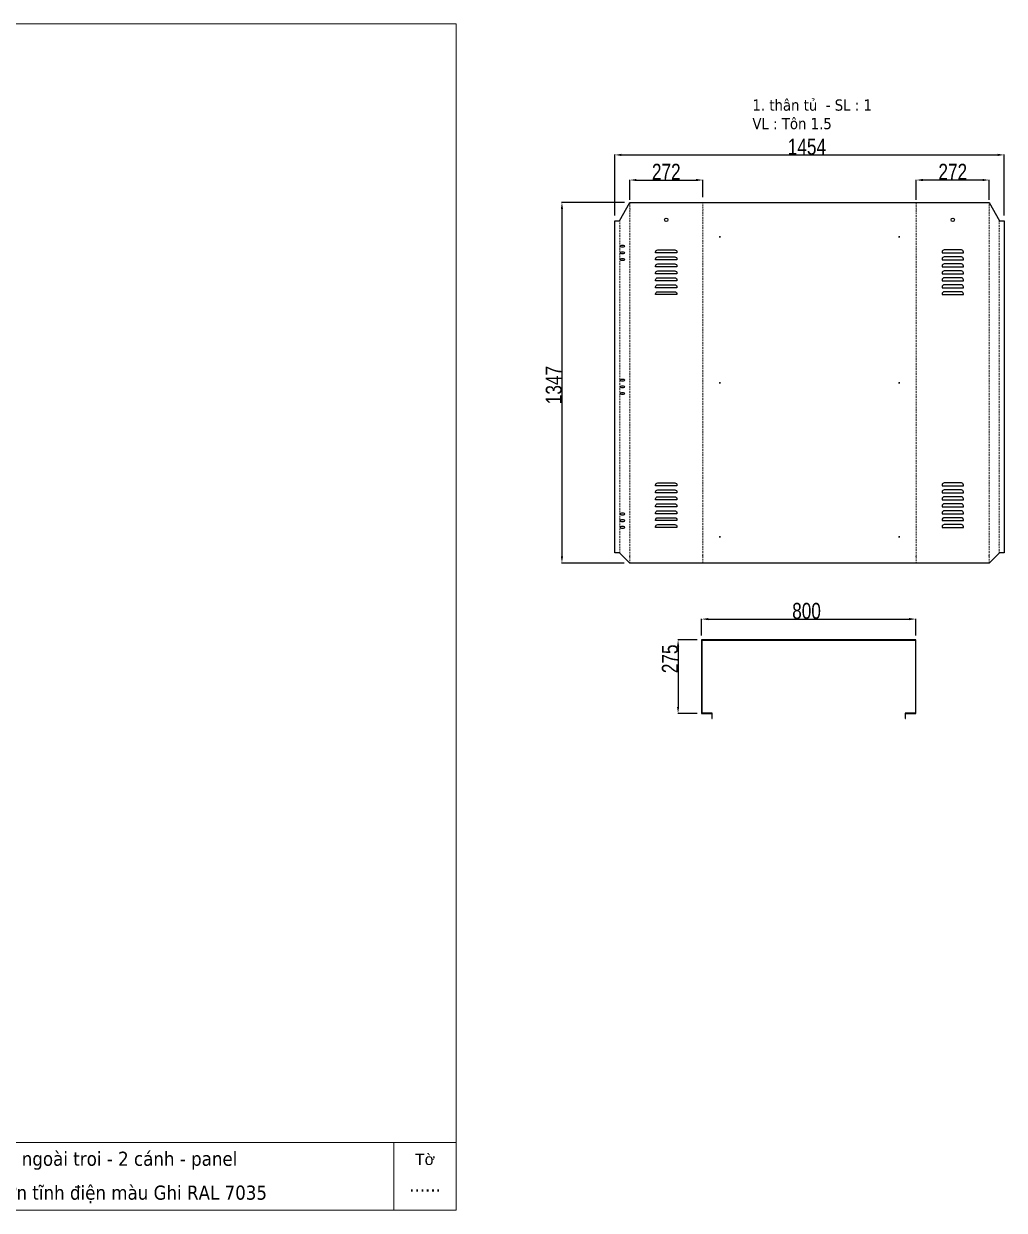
# Model space of a CAD drawing. Header units: inches. Extents: x 21 to 136330, y 8 to 58290.
# Drawn here: x 43989 to 47650, y 11482 to 15914 of the extents above; entities that cross this region are included whole.
import ezdxf
from ezdxf.enums import TextEntityAlignment as Align

# ---------------------------------------------------------------- set-up
doc = ezdxf.new("R2010")
doc.units = ezdxf.units.IN
doc.header["$MEASUREMENT"] = 0
doc.linetypes.add('HIDDEN', pattern=[9.525, 6.35, -3.175])
for name, color, linetype in [('0 KHUNG KT01', 7, 'Continuous'), ('@.0.DM. NÉT CHÍNH', 7, 'Continuous'), ('@.0.DM. NÉT CHÍNH @ 1', 7, 'Continuous')]:
    doc.layers.add(name, color=color, linetype=linetype)
doc.layers.add('0 TĂNG CỨNG', color=7, linetype='Continuous', lineweight=15)
doc.layers.add('@.0.DM. NÉT ĐỨT', color=8, linetype='HIDDEN', lineweight=9)
doc.layers.add('@.DM. KÍCH THƯỚC', color=8, linetype='Continuous', transparency=0.2)
doc.layers.add('@.DM. KÍCH THƯỚC @ 1', color=8, linetype='Continuous', transparency=0.2)
doc.styles.add('ARIAL', font='arial.ttf')
doc.styles.add('Note Text (ISO)', font='tahoma.ttf')
doc.styles.add('roman', font='roman.shx', dxfattribs={"width": 0.8})
doc.styles.add('Tahoma (Input Text)', font='tahoma.ttf')
doc.dimstyles.new('Kích thước Duy Mạnh', dxfattribs={"dimtxt": 30, "dimasz": 25, "dimexe": 1.25, "dimexo": 20, "dimtad": 1, "dimdec": 1, "dimtxsty": 'roman', "dimcen": 2.5, "dimclrd": 8, "dimclre": 8, "dimclrt": 2, "dimadec": 0, "dimazin": 0, "dimtfac": 1, "dimtdec": 1, "dimtix": 1, "dimtmove": 0, "dimatfit": 3, "dimfxl": 1, "dimtfillclr": 1, "dimarcsym": 0})

# ---------------------------------------------------------------- blocks, each defined once
blk = doc.blocks.new('*D1244')
at = {"layer": '@.DM. KÍCH THƯỚC', "color": 8, "lineweight": -2, "transparency": 16777216}
for p, q in [((46231.4, 15246.6), (45996.8, 15246.6)), ((46230.8, 13899.6), (45996.8, 13899.6))]:
    blk.add_line(p, q, dxfattribs=at)
at = {"layer": '@.DM. KÍCH THƯỚC', "lineweight": -2, "transparency": 16777216}
blk.add_line((45998.1, 15221.6), (45998.1, 13924.6), dxfattribs=at)
at = {"layer": '@.DM. KÍCH THƯỚC', "transparency": 16777216}
for points in [[(45993.9, 15221.6), (46002.3, 15221.6), (45998.1, 15246.6)], [(45993.9, 13924.6), (46002.3, 13924.6), (45998.1, 13899.6)]]:
    blk.add_solid(points, dxfattribs=at)
at = {"layer": 'Defpoints', "color": 0, "transparency": 16777216}
for p in [(46251.4, 15246.6), (45998.1, 13899.6), (46250.8, 13899.6)]:
    blk.add_point(p, dxfattribs=at)
at = {"layer": '@.DM. KÍCH THƯỚC', "color": 2, "transparency": 16777216, "insert": (45937.5, 14493.1), "char_height": 60, "attachment_point": 1, "rotation": 90, "style": 'roman'}
blk.add_mtext('1347', dxfattribs=at)
blk = doc.blocks.new('*D1245')
at = {"layer": '@.DM. KÍCH THƯỚC', "color": 8, "lineweight": -2, "transparency": 16777216}
for p, q in [((46195.3, 15198.1), (46195.3, 15425.4)), ((47649.6, 15198.1), (47649.6, 15425.4))]:
    blk.add_line(p, q, dxfattribs=at)
at = {"layer": '@.DM. KÍCH THƯỚC', "lineweight": -2, "transparency": 16777216}
blk.add_line((46220.3, 15424.1), (47624.6, 15424.1), dxfattribs=at)
at = {"layer": '@.DM. KÍCH THƯỚC', "transparency": 16777216}
for points in [[(46220.3, 15428.3), (46220.3, 15420), (46195.3, 15424.1)], [(47624.6, 15428.3), (47624.6, 15420), (47649.6, 15424.1)]]:
    blk.add_solid(points, dxfattribs=at)
at = {"layer": 'Defpoints', "color": 0, "transparency": 16777216}
for p in [(47649.6, 15424.1), (46195.3, 15178.1), (47649.6, 15178.1)]:
    blk.add_point(p, dxfattribs=at)
at = {"layer": '@.DM. KÍCH THƯỚC', "color": 2, "transparency": 16777216, "insert": (46841.3, 15484.8), "char_height": 60, "attachment_point": 1, "style": 'roman'}
blk.add_mtext('1454', dxfattribs=at)
blk = doc.blocks.new('*D1246')
at = {"layer": '@.DM. KÍCH THƯỚC', "color": 8, "lineweight": -2, "transparency": 16777216}
for p, q in [((46519.5, 13629.6), (46519.5, 13691.6)), ((47319.5, 13629.6), (47319.5, 13691.6))]:
    blk.add_line(p, q, dxfattribs=at)
at = {"layer": '@.DM. KÍCH THƯỚC', "lineweight": -2, "transparency": 16777216}
blk.add_line((46544.5, 13690.4), (47294.5, 13690.4), dxfattribs=at)
at = {"layer": '@.DM. KÍCH THƯỚC', "transparency": 16777216}
for points in [[(46544.5, 13694.5), (46544.5, 13686.2), (46519.5, 13690.4)], [(47294.5, 13694.5), (47294.5, 13686.2), (47319.5, 13690.4)]]:
    blk.add_solid(points, dxfattribs=at)
at = {"layer": 'Defpoints', "color": 0, "transparency": 16777216}
for p in [(47319.5, 13690.4), (46519.5, 13609.6), (47319.5, 13609.6)]:
    blk.add_point(p, dxfattribs=at)
at = {"layer": '@.DM. KÍCH THƯỚC', "color": 2, "transparency": 16777216, "insert": (46857.8, 13751), "char_height": 60, "attachment_point": 1, "style": 'roman'}
blk.add_mtext('800', dxfattribs=at)
blk = doc.blocks.new('*D1247')
at = {"layer": '@.DM. KÍCH THƯỚC', "color": 8, "lineweight": -2, "transparency": 16777216}
for p, q in [((46502.5, 13612.6), (46430.5, 13612.6)), ((46502.5, 13337.6), (46430.5, 13337.6))]:
    blk.add_line(p, q, dxfattribs=at)
at = {"layer": '@.DM. KÍCH THƯỚC', "lineweight": -2, "transparency": 16777216}
blk.add_line((46431.7, 13587.6), (46431.7, 13362.6), dxfattribs=at)
at = {"layer": '@.DM. KÍCH THƯỚC', "transparency": 16777216}
for points in [[(46427.5, 13587.6), (46435.9, 13587.6), (46431.7, 13612.6)], [(46427.5, 13362.6), (46435.9, 13362.6), (46431.7, 13337.6)]]:
    blk.add_solid(points, dxfattribs=at)
at = {"layer": 'Defpoints', "color": 0, "transparency": 16777216}
for p in [(46522.5, 13612.6), (46431.7, 13337.6), (46522.5, 13337.6)]:
    blk.add_point(p, dxfattribs=at)
at = {"layer": '@.DM. KÍCH THƯỚC', "color": 2, "transparency": 16777216, "insert": (46371.1, 13488.4), "char_height": 60, "attachment_point": 1, "rotation": 90, "style": 'roman'}
blk.add_mtext('275', dxfattribs=at)
blk = doc.blocks.new('*D1293')
at = {"layer": '@.0.DM. NÉT CHÍNH', "color": 8, "lineweight": -2, "transparency": 16777216}
for p, q in [((46251.4, 15256.8), (46251.4, 15331.5)), ((46523.7, 15266.6), (46523.7, 15331.5))]:
    blk.add_line(p, q, dxfattribs=at)
at = {"layer": '@.0.DM. NÉT CHÍNH', "lineweight": -2, "transparency": 16777216}
blk.add_line((46276.4, 15330.3), (46498.7, 15330.3), dxfattribs=at)
at = {"layer": '@.0.DM. NÉT CHÍNH', "transparency": 16777216}
for points in [[(46276.4, 15334.5), (46276.4, 15326.1), (46251.4, 15330.3)], [(46498.7, 15334.5), (46498.7, 15326.1), (46523.7, 15330.3)]]:
    blk.add_solid(points, dxfattribs=at)
at = {"layer": 'Defpoints', "color": 0, "transparency": 16777216}
for p in [(46523.7, 15330.3), (46523.7, 15246.6), (46251.4, 15236.8)]:
    blk.add_point(p, dxfattribs=at)
at = {"layer": '@.0.DM. NÉT CHÍNH', "color": 2, "transparency": 16777216, "insert": (46387.6, 15360.9), "char_height": 60, "attachment_point": 5, "style": 'roman'}
blk.add_mtext('272', dxfattribs=at)
blk = doc.blocks.new('*D1294')
at = {"layer": '@.0.DM. NÉT CHÍNH', "color": 8, "lineweight": -2, "transparency": 16777216}
for p, q in [((47321.1, 15256.7), (47321.1, 15331.5)), ((47593.5, 15256.7), (47593.5, 15331.5))]:
    blk.add_line(p, q, dxfattribs=at)
at = {"layer": '@.0.DM. NÉT CHÍNH', "lineweight": -2, "transparency": 16777216}
blk.add_line((47568.5, 15330.3), (47346.1, 15330.3), dxfattribs=at)
at = {"layer": '@.0.DM. NÉT CHÍNH', "transparency": 16777216}
for points in [[(47346.1, 15334.5), (47346.1, 15326.1), (47321.1, 15330.3)], [(47568.5, 15334.5), (47568.5, 15326.1), (47593.5, 15330.3)]]:
    blk.add_solid(points, dxfattribs=at)
at = {"layer": 'Defpoints', "color": 0, "transparency": 16777216}
for p in [(47321.1, 15330.3), (47321.1, 15236.7), (47593.5, 15236.7)]:
    blk.add_point(p, dxfattribs=at)
at = {"layer": '@.0.DM. NÉT CHÍNH', "color": 2, "transparency": 16777216, "insert": (47457.3, 15360.9), "char_height": 60, "attachment_point": 5, "style": 'roman'}
blk.add_mtext('272', dxfattribs=at)
blk = doc.blocks.new('KHUNG KT1')
at = {"color": 7}
for p, q in [((7128, -4752), (0, -4752)), ((2294.1, -4752), (2294.1, -5040)), ((4052.8, -4752), (4052.8, -5040)), ((4868.8, -4752), (4868.8, -5040)), ((6864, -4752), (6864, -5040)), ((5128.7, -4812), (5128.7, -4980)), ((4848, -4896), (0, -4896))]:
    blk.add_line(p, q, dxfattribs=at)
blk.add_lwpolyline([(0, 0), (7128, 0), (7128, -5040), (0, -5040)], close=True, dxfattribs=at)
at = {"layer": '0 KHUNG KT01'}
for p, q in [((1077.9, -4752), (1077.9, -4896)), ((476.3, -4896), (476.3, -5040)), ((1385.1, -4896), (1385.1, -5040))]:
    blk.add_line(p, q, dxfattribs=at)
at = {"color": 2, "char_height": 48, "style": 'ARIAL'}
for s, insert, width, attachment_point in [('  Tên sản phẩm :', (2299.1, -4824), 2202.321, 4), ('  Số lượng :', (4052.8, -4824), 2202.321, 4), ('  Thiết kế :', (0, -4824), 2202.321, 4), ('  Khách hàng :', (1066.9, -4824), 2202.321, 4), ('cái', (4695, -4824), 2202.321, 4), ('Thông\\Ptin :', (4998.8, -4896), 259.945, 5), ('Tờ', (6996, -4824), 264, 5), ('  Nhận đơn :', (451.9, -4968), 2202.321, 4), ('  Giao hàng :', (1356.7, -4968), 2202.321, 4), ('  Loại tôn :', (4052.8, -4968), 2202.321, 4), ('CNC:', (18.2, -4968), 2202.321, 4), ('  Kích thước :', (2307, -4968), 2202.321, 4), ('mm', (3729.5, -4968), 2202.321, 4), ('mm', (4669.3, -4968), 2202.321, 4)]:
    blk.add_mtext(s, dxfattribs=dict(at, insert=insert, width=width, attachment_point=attachment_point))
at = {"color": 1, "style": 'Tahoma (Input Text)', "flags": 8}
for tag, p in [('#03', (1514.7, -4846.3)), ('#01', (328.9, -4851.1)), ('#05', (2819, -4851.1)), ('#07', (4424, -4851.1)), ('#09', (5172.9, -4851.1)), ('#02', (189.8, -4995.1)), ('#04', (1755.3, -4995.1)), ('#06', (2727.8, -4995.1)), ('#08', (4382.7, -4995.1)), ('#10', (5172.9, -4995.1))]:
    blk.add_attdef(tag, p, '', height=60, dxfattribs=at)
blk.add_attdef('#11', text='', height=60, dxfattribs=at).set_placement((6996, -4961.6), align=Align.CENTER)
at = {"layer": '0 TĂNG CỨNG', "color": 1, "style": 'ARIAL'}
blk.add_attdef('#12', (852.8, -4987.6), '', height=60, dxfattribs=at)

msp = doc.modelspace()

# ---------------------------------------------------------------- linework, layer by layer
at = {"layer": '@.0.DM. NÉT CHÍNH', "color": 1}
for p, q in [((46251.3542, 15222.1868), (46251.3542, 15220.6868)), ((46523.7471, 15219.8884), (46523.7471, 15218.3884)), ((47321.14, 15221.9398), (47321.14, 15220.4398)), ((47593.5329, 15220.2332), (47593.5329, 15218.7332)), ((46213.9613, 15149.8416), (46213.9613, 15148.3416)), ((46584.9436, 15118.1131), (46589.9436, 15118.1131)), ((46587.4436, 15120.6131), (46587.4436, 15115.6131)), ((47254.9436, 15118.1131), (47259.9436, 15118.1131)), ((47257.4436, 15120.6131), (47257.4436, 15115.6131)), ((47630.9259, 15149.6588), (47630.9259, 15148.1588)), ((46584.9436, 14573.1131), (46589.9436, 14573.1131)), ((46587.4436, 14575.6131), (46587.4436, 14570.6131)), ((47254.9436, 14573.1131), (47259.9436, 14573.1131)), ((47257.4436, 14575.6131), (47257.4436, 14570.6131)), ((46213.9613, 13966.552), (46213.9613, 13968.052)), ((46584.9436, 13998.1131), (46589.9436, 13998.1131)), ((46587.4436, 14000.6131), (46587.4436, 13995.6131)), ((47254.9436, 13998.1131), (47259.9436, 13998.1131)), ((47257.4436, 14000.6131), (47257.4436, 13995.6131)), ((47630.9259, 13966.7348), (47630.9259, 13968.2348)), ((46251.3542, 13924.0018), (46251.3542, 13925.5018)), ((46523.7471, 13926.3001), (46523.7471, 13927.8001)), ((47321.14, 13924.2488), (47321.14, 13925.7488)), ((47593.5329, 13925.9553), (47593.5329, 13927.4553))]:
    msp.add_line(p, q, dxfattribs=at)
at = {"layer": '@.0.DM. NÉT CHÍNH'}
for points in [[(46212.6577, 15178.1131), (46251.8006, 15246.6131), (47593.0865, 15246.6131), (47632.2294, 15178.1131), (47649.6223, 15178.1131), (47649.6223, 13938.1131), (47632.2294, 13938.1131), (47593.7294, 13899.6131), (46251.1577, 13899.6131), (46212.6577, 13938.1131), (46195.2648, 13938.1131), (46195.2648, 15178.1131)], [(47279.5355, 13319.0794), (47281.0355, 13319.0794), (47281.0355, 13337.5794), (47319.5355, 13337.5794), (47319.5355, 13612.5794), (46519.5355, 13612.5794), (46519.5355, 13337.5794), (46558.0355, 13337.5794), (46558.0355, 13319.0794), (46559.5355, 13319.0794), (46559.5355, 13339.0794), (46521.0355, 13339.0794), (46521.0355, 13611.0794), (47318.0355, 13611.0794), (47318.0355, 13339.0794), (47279.5355, 13339.0794)]]:
    msp.add_lwpolyline(points, close=True, dxfattribs=at)
at = {"layer": '@.0.DM. NÉT CHÍNH', "color": 2}
for points in [[(46227.1577, 15079.1131), (46221.1577, 15079.1131, -1), (46221.1577, 15087.1131), (46227.1577, 15087.1131, -1)], [(46355.5506, 15069.1131), (46419.5506, 15069.1131, -0.414213562), (46427.5506, 15061.1131), (46427.5506, 15058.1131), (46347.5506, 15058.1131), (46347.5506, 15061.1131, -0.414213562)], [(47489.3365, 15069.1131), (47425.3365, 15069.1131, 0.414213562), (47417.3365, 15061.1131), (47417.3365, 15058.1131), (47497.3365, 15058.1131), (47497.3365, 15061.1131, 0.414213562)], [(46221.1577, 15062.1131), (46227.1577, 15062.1131, -1), (46227.1577, 15054.1131), (46221.1577, 15054.1131, -1)], [(46221.1577, 15037.1131), (46227.1577, 15037.1131, -1), (46227.1577, 15029.1131), (46221.1577, 15029.1131, -1)], [(46355.5506, 15043.1131), (46419.5506, 15043.1131, -0.414213562), (46427.5506, 15035.1131), (46427.5506, 15032.1131), (46347.5506, 15032.1131), (46347.5506, 15035.1131, -0.414213562)], [(47489.3365, 15043.1131), (47425.3365, 15043.1131, 0.414213562), (47417.3365, 15035.1131), (47417.3365, 15032.1131), (47497.3365, 15032.1131), (47497.3365, 15035.1131, 0.414213562)], [(46355.5506, 15017.1131), (46419.5506, 15017.1131, -0.414213562), (46427.5506, 15009.1131), (46427.5506, 15006.1131), (46347.5506, 15006.1131), (46347.5506, 15009.1131, -0.414213562)], [(46355.5506, 14991.1131), (46419.5506, 14991.1131, -0.414213562), (46427.5506, 14983.1131), (46427.5506, 14980.1131), (46347.5506, 14980.1131), (46347.5506, 14983.1131, -0.414213562)], [(47489.3365, 15017.1131), (47425.3365, 15017.1131, 0.414213562), (47417.3365, 15009.1131), (47417.3365, 15006.1131), (47497.3365, 15006.1131), (47497.3365, 15009.1131, 0.414213562)], [(47489.3365, 14991.1131), (47425.3365, 14991.1131, 0.414213562), (47417.3365, 14983.1131), (47417.3365, 14980.1131), (47497.3365, 14980.1131), (47497.3365, 14983.1131, 0.414213562)], [(46355.5506, 14965.1131), (46419.5506, 14965.1131, -0.414213562), (46427.5506, 14957.1131), (46427.5506, 14954.1131), (46347.5506, 14954.1131), (46347.5506, 14957.1131, -0.414213562)], [(46355.5506, 14939.1131), (46419.5506, 14939.1131, -0.414213562), (46427.5506, 14931.1131), (46427.5506, 14928.1131), (46347.5506, 14928.1131), (46347.5506, 14931.1131, -0.414213562)], [(47489.3365, 14965.1131), (47425.3365, 14965.1131, 0.414213562), (47417.3365, 14957.1131), (47417.3365, 14954.1131), (47497.3365, 14954.1131), (47497.3365, 14957.1131, 0.414213562)], [(47489.3365, 14939.1131), (47425.3365, 14939.1131, 0.414213562), (47417.3365, 14931.1131), (47417.3365, 14928.1131), (47497.3365, 14928.1131), (47497.3365, 14931.1131, 0.414213562)], [(46355.5506, 14913.1131), (46419.5506, 14913.1131, -0.414213562), (46427.5506, 14905.1131), (46427.5506, 14902.1131), (46347.5506, 14902.1131), (46347.5506, 14905.1131, -0.414213562)], [(47489.3365, 14913.1131), (47425.3365, 14913.1131, 0.414213562), (47417.3365, 14905.1131), (47417.3365, 14902.1131), (47497.3365, 14902.1131), (47497.3365, 14905.1131, 0.414213562)], [(46227.1577, 14579.1131), (46221.1577, 14579.1131, -1), (46221.1577, 14587.1131), (46227.1577, 14587.1131, -1)], [(46227.1577, 14554.1131), (46221.1577, 14554.1131, -1), (46221.1577, 14562.1131), (46227.1577, 14562.1131, -1)], [(46227.1577, 14529.1131), (46221.1577, 14529.1131, -1), (46221.1577, 14537.1131), (46227.1577, 14537.1131, -1)], [(46355.5506, 14199.1131), (46419.5506, 14199.1131, -0.414213562), (46427.5506, 14191.1131), (46427.5506, 14188.1131), (46347.5506, 14188.1131), (46347.5506, 14191.1131, -0.414213562)], [(47489.3365, 14199.1131), (47425.3365, 14199.1131, 0.414213562), (47417.3365, 14191.1131), (47417.3365, 14188.1131), (47497.3365, 14188.1131), (47497.3365, 14191.1131, 0.414213562)], [(46355.5506, 14173.1131), (46419.5506, 14173.1131, -0.414213562), (46427.5506, 14165.1131), (46427.5506, 14162.1131), (46347.5506, 14162.1131), (46347.5506, 14165.1131, -0.414213562)], [(46355.5506, 14147.1131), (46419.5506, 14147.1131, -0.414213562), (46427.5506, 14139.1131), (46427.5506, 14136.1131), (46347.5506, 14136.1131), (46347.5506, 14139.1131, -0.414213562)], [(47489.3365, 14173.1131), (47425.3365, 14173.1131, 0.414213562), (47417.3365, 14165.1131), (47417.3365, 14162.1131), (47497.3365, 14162.1131), (47497.3365, 14165.1131, 0.414213562)], [(47489.3365, 14147.1131), (47425.3365, 14147.1131, 0.414213562), (47417.3365, 14139.1131), (47417.3365, 14136.1131), (47497.3365, 14136.1131), (47497.3365, 14139.1131, 0.414213562)], [(46355.5506, 14121.1131), (46419.5506, 14121.1131, -0.414213562), (46427.5506, 14113.1131), (46427.5506, 14110.1131), (46347.5506, 14110.1131), (46347.5506, 14113.1131, -0.414213562)], [(46355.5506, 14095.1131), (46419.5506, 14095.1131, -0.414213562), (46427.5506, 14087.1131), (46427.5506, 14084.1131), (46347.5506, 14084.1131), (46347.5506, 14087.1131, -0.414213562)], [(47489.3365, 14121.1131), (47425.3365, 14121.1131, 0.414213562), (47417.3365, 14113.1131), (47417.3365, 14110.1131), (47497.3365, 14110.1131), (47497.3365, 14113.1131, 0.414213562)], [(47489.3365, 14095.1131), (47425.3365, 14095.1131, 0.414213562), (47417.3365, 14087.1131), (47417.3365, 14084.1131), (47497.3365, 14084.1131), (47497.3365, 14087.1131, 0.414213562)], [(46221.1577, 14087.1131), (46227.1577, 14087.1131, -1), (46227.1577, 14079.1131), (46221.1577, 14079.1131, -1)], [(46221.1577, 14062.1131), (46227.1577, 14062.1131, -1), (46227.1577, 14054.1131), (46221.1577, 14054.1131, -1)], [(46355.5506, 14069.1131), (46419.5506, 14069.1131, -0.414213562), (46427.5506, 14061.1131), (46427.5506, 14058.1131), (46347.5506, 14058.1131), (46347.5506, 14061.1131, -0.414213562)], [(47489.3365, 14069.1131), (47425.3365, 14069.1131, 0.414213562), (47417.3365, 14061.1131), (47417.3365, 14058.1131), (47497.3365, 14058.1131), (47497.3365, 14061.1131, 0.414213562)], [(46221.1577, 14037.1131), (46227.1577, 14037.1131, -1), (46227.1577, 14029.1131), (46221.1577, 14029.1131, -1)], [(46355.5506, 14043.1131), (46419.5506, 14043.1131, -0.414213562), (46427.5506, 14035.1131), (46427.5506, 14032.1131), (46347.5506, 14032.1131), (46347.5506, 14035.1131, -0.414213562)], [(47489.3365, 14043.1131), (47425.3365, 14043.1131, 0.414213562), (47417.3365, 14035.1131), (47417.3365, 14032.1131), (47497.3365, 14032.1131), (47497.3365, 14035.1131, 0.414213562)]]:
    msp.add_lwpolyline(points, format="xyb", close=True, dxfattribs=at)
for centre in [(46387.5506, 15181.6131), (47457.3365, 15181.6131)]:
    msp.add_circle(centre, 6.5, dxfattribs=at)
at = {"layer": '@.0.DM. NÉT ĐỨT'}
for p, q in [((46251.3542, 15246.5754), (46251.3542, 13899.6131)), ((46523.7471, 13899.6131), (46523.7471, 15246.6131)), ((47321.14, 15246.6131), (47321.14, 13899.6131)), ((47593.5329, 13899.6131), (47593.5329, 15246.5754)), ((46213.9613, 13936.6131), (46213.9613, 15180.7381)), ((47630.9259, 15180.7381), (47630.9259, 13936.6131))]:
    msp.add_line(p, q, dxfattribs=at)

# ---------------------------------------------------------------- block references
at = {"layer": '0 TĂNG CỨNG', "color": 1}
ref = msp.add_blockref('KHUNG KT1', (39335.3907, 15914.0381), dxfattribs=dict(at, xscale=0.8792977987369557, yscale=0.8792977987369557, zscale=0.8792977987369557))
ref.add_attrib('#12', '/2023', (40085.2994, 11528.4475), dxfattribs={"color": 1, "height": 52.75787, "style": 'ARIAL'})
ref.add_attrib('#01', 'manh', (39624.6167, 11648.5113), dxfattribs={"layer": '0', "color": 1, "height": 52.75787, "style": 'Tahoma (Input Text)'})
ref.add_attrib('#03', '...', (40667.2792, 11652.6762), dxfattribs={"layer": '0', "color": 1, "height": 52.75787, "style": 'Tahoma (Input Text)'})
ref.add_attrib('#04', '/2023', (40878.8247, 11521.8924), dxfattribs={"layer": '0', "color": 1, "height": 52.75787, "style": 'Tahoma (Input Text)'})
ref.add_attrib('#05', 'Tủ điện ngoài troi', (41814.1392, 11648.5113), dxfattribs={"layer": '0', "color": 1, "height": 52.757868, "style": 'Tahoma (Input Text)'})
ref.add_attrib('#06', '1500x800x300', (41733.9763, 11521.8924), dxfattribs={"layer": '0', "color": 1, "height": 52.757868, "style": 'Tahoma (Input Text)'})
ref.add_attrib('#07', '01', (43225.4172, 11648.5113), dxfattribs={"layer": '0', "color": 1, "height": 52.75787, "style": 'Tahoma (Input Text)'})
ref.add_attrib('#08', '1.5', (43189.0486, 11521.8924), dxfattribs={"layer": '0', "color": 1, "height": 52.75787, "style": 'Tahoma (Input Text)'})
ref.add_attrib('#10', 'Sơn tĩnh điện màu Ghi RAL 7035', (43883.9103, 11521.8924), dxfattribs={"layer": '0', "color": 1, "height": 52.757868, "style": 'Tahoma (Input Text)'})
ref.add_attrib('#09', 'Tủ ngoài troi - 2 cánh - panel', (43883.9103, 11648.5113), dxfattribs={"layer": '0', "color": 1, "height": 52.757868, "style": 'Tahoma (Input Text)'})
ref.add_attrib('#11', '......', dxfattribs={"layer": '0', "color": 1, "height": 52.75787, "style": 'Tahoma (Input Text)'}).set_placement((45486.9438, 11551.2836), align=Align.CENTER)
ref.add_attrib('#02', 'Quyen', (39502.2693, 11521.8924), dxfattribs={"layer": '0', "color": 1, "height": 52.75787, "style": 'Tahoma (Input Text)'})

# ---------------------------------------------------------------- texts
at = {"layer": '@.0.DM. NÉT CHÍNH', "color": 2, "insert": (46709.2878, 15631.3062), "char_height": 41.999999, "width": 551.411705, "attachment_point": 1, "line_spacing_factor": 0.987884, "style": 'Note Text (ISO)'}
msp.add_mtext('1. thân tủ  - SL : 1\\PVL : Tôn 1.5', dxfattribs=at)

# ---------------------------------------------------------------- dimensions: what is measured, and where the dimension line sits
at = {"layer": '@.0.DM. NÉT CHÍNH @ 1'}
for base, p1, p2, picture, middle in [((46523.7471, 15330.289), (46251.3542, 15236.8412), (46523.7471, 15246.6131), '*D1293', (46387.5506, 15360.914)), ((47321.14, 15330.289), (47593.5329, 15236.6717), (47321.14, 15236.6717), '*D1294', (47457.3365, 15360.914))]:
    dim = msp.add_linear_dim(base=base, p1=p1, p2=p2, dimstyle='Kích thước Duy Mạnh', override={"dimscale": 1, "dimtxt": 60, "dimdec": 0, "dimclrd": 256, "dimtdec": 0, "dimtix": 1, "dimtofl": 1, "dimtmove": 0, "dimatfit": 3}, dxfattribs=at)
    dim.commit()
    dim.dimension.update_dxf_attribs({"geometry": picture, "text_midpoint": middle})
at = {"layer": '@.DM. KÍCH THƯỚC @ 1', "color": 0}
for base, p1, p2, angle, picture, middle in [((47649.6223, 15424.148), (46195.2648, 15178.1131), (47649.6223, 15178.1131), 180, '*D1245', (46922.4436, 15424.148)), ((45998.095, 13899.6131), (46251.3762, 15246.6131), (46250.7887, 13899.6131), 90, '*D1244', (45998.095, 14573.1131)), ((46431.7131, 13337.5794), (46522.5355, 13612.5794), (46522.5355, 13337.5794), 270, '*D1247', (46431.7131, 13550.0794))]:
    dim = msp.add_linear_dim(base=base, p1=p1, p2=p2, angle=angle, dimstyle='Kích thước Duy Mạnh', override={"dimscale": 1, "dimtxt": 60, "dimdec": 0, "dimclrd": 256, "dimtdec": 0, "dimtix": 1, "dimtofl": 0, "dimtmove": 0, "dimatfit": 1}, dxfattribs=at)
    dim.commit()
    dim.dimension.update_dxf_attribs({"geometry": picture, "text_midpoint": middle, "dimtype": 128})
dim = msp.add_linear_dim(base=(47319.5355, 13690.3665), p1=(46519.5355, 13609.5794), p2=(47319.5355, 13609.5794), dimstyle='Kích thước Duy Mạnh', override={"dimscale": 1, "dimtxt": 60, "dimdec": 0, "dimclrd": 256, "dimtdec": 0, "dimtix": 1, "dimtofl": 0, "dimtmove": 0, "dimatfit": 1}, dxfattribs=at)
dim.commit()
dim.dimension.update_dxf_attribs({"geometry": '*D1246', "text_midpoint": (46919.5355, 13690.3665), "dimtype": 128})

doc.saveas('drawing.dxf')
